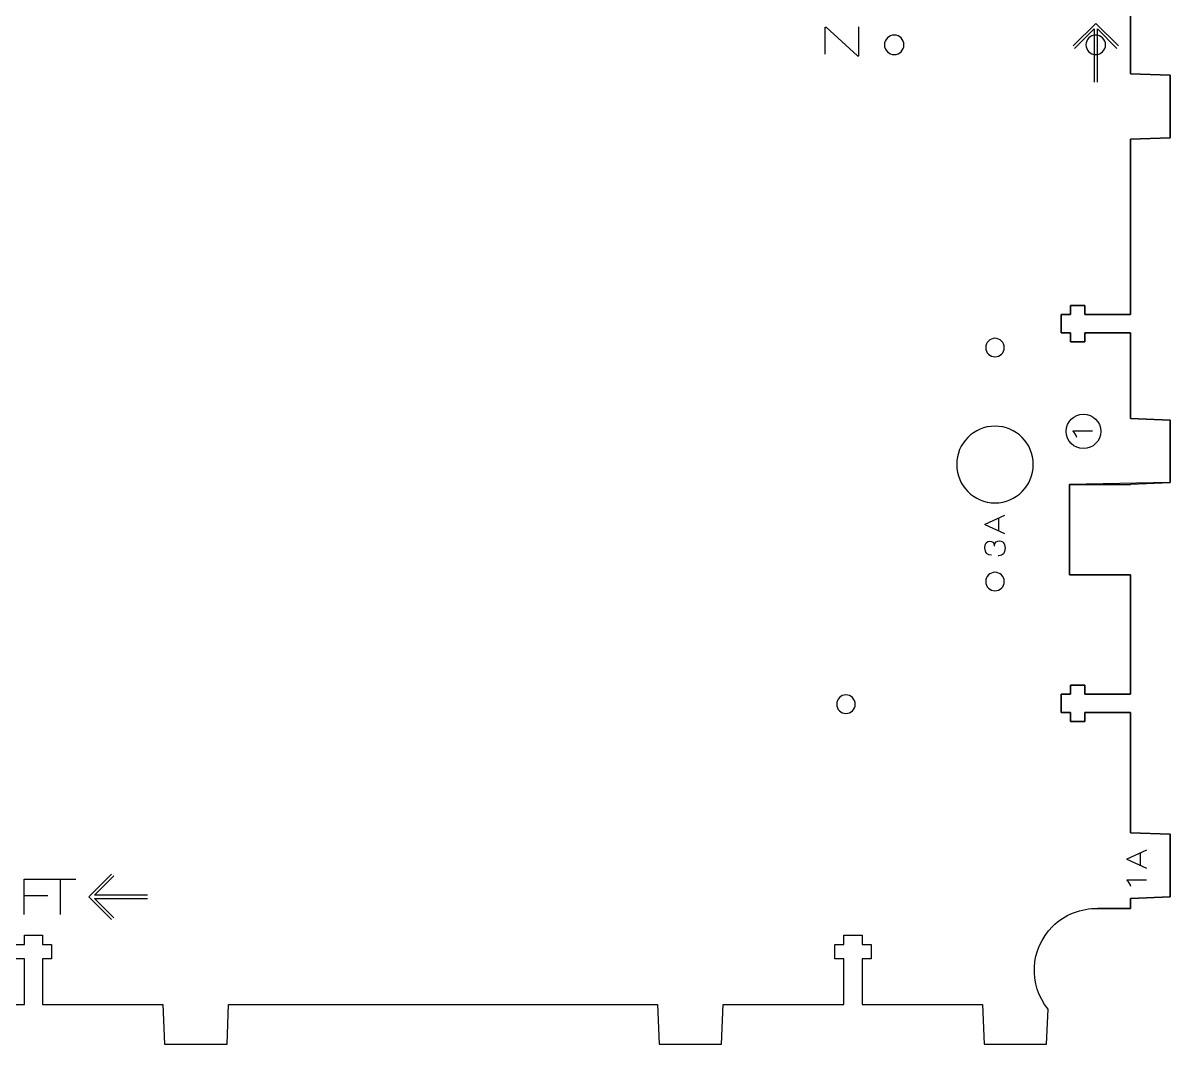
# Model space of a CAD drawing. Header units: millimetres. Extents: x -1200 to 608, y -610 to 472.
# Drawn here: x 431.5 to 608, y 111.3 to 268.5 of the extents above; entities that cross this region are included whole.
import ezdxf

# ---------------------------------------------------------------- set-up
doc = ezdxf.new("R2010")
doc.units = ezdxf.units.MM
for name, color, linetype, true_color in [('CHANGED_PARTS', 3, 'Continuous', 0x00ff00), ('CUTS', 1, 'Continuous', 0xff0000), ('ORIGIONAL_PARTS_THAT_WERE_', 6, 'Continuous', 0xff00ff), ('TEXT', 5, 'Continuous', 0x0000ff)]:
    doc.layers.add(name, color=color, linetype=linetype, true_color=true_color)

msp = doc.modelspace()

# ---------------------------------------------------------------- linework, layer by layer
at = {"layer": 'CHANGED_PARTS'}
for p, q in [((601.9, 300.55), (601.9, 260.65)), ((601.9, 260.65), (607.99, 260.4)), ((607.99, 260.4), (607.99, 250.8)), ((607.99, 250.8), (601.9, 250.55)), ((601.9, 250.55), (601.9, 223.57)), ((594.88, 224.97), (592.68, 224.97)), ((592.68, 224.97), (592.68, 223.57)), ((594.88, 223.57), (594.88, 224.97)), ((592.68, 223.57), (591.24, 223.57)), ((591.24, 223.57), (591.24, 220.77)), ((601.9, 223.57), (594.88, 223.57)), ((591.24, 220.77), (592.68, 220.77)), ((592.68, 220.77), (592.68, 219.37)), ((594.88, 219.37), (594.88, 220.77)), ((594.88, 220.77), (601.9, 220.77)), ((601.9, 220.77), (601.9, 207.58)), ((592.68, 219.37), (594.88, 219.37)), ((601.9, 207.58), (607.99, 207.33)), ((607.99, 207.33), (607.99, 197.73)), ((607.99, 197.73), (592.5, 197.43)), ((592.5, 197.43), (592.5, 183.53)), ((592.5, 183.53), (601.9, 183.53)), ((601.9, 183.53), (601.9, 165.18)), ((594.88, 166.58), (592.68, 166.58)), ((592.68, 166.58), (592.68, 165.18)), ((594.88, 165.18), (594.88, 166.58)), ((592.68, 165.18), (591.24, 165.18)), ((591.24, 165.18), (591.24, 162.38)), ((601.9, 165.18), (594.88, 165.18)), ((591.24, 162.38), (592.68, 162.38)), ((592.68, 162.38), (592.68, 160.98)), ((594.88, 160.98), (594.88, 162.38)), ((594.88, 162.38), (601.9, 162.38)), ((601.9, 162.38), (601.9, 143.86)), ((592.68, 160.98), (594.88, 160.98)), ((601.9, 143.86), (607.99, 143.61)), ((607.99, 143.61), (607.99, 134.01)), ((607.99, 134.01), (601.9, 133.76)), ((601.9, 133.76), (601.9, 132.2)), ((601.9, 132.2), (596.83, 132.2))]:
    msp.add_line(p, q, dxfattribs=at)
at = {"layer": 'CUTS', "color": 1, "true_color": 0xff0000}
for points in [[(430.33, 126.65), (431.73, 126.65), (431.73, 128.09), (434.53, 128.09), (434.53, 126.65), (435.93, 126.65), (435.93, 124.45), (434.53, 124.45), (434.53, 117.43), (453.06, 117.43), (453.31, 111.34), (462.91, 111.34), (463.16, 117.43), (529.15, 117.43), (529.4, 111.34), (539, 111.34), (539.25, 117.43), (557.8, 117.43), (557.8, 124.45), (556.4, 124.45), (556.4, 126.65), (557.8, 126.65), (557.8, 128.09), (560.6, 128.09), (560.6, 126.65), (562, 126.65), (562, 124.45), (560.6, 124.45), (560.6, 117.43), (579.15, 117.43), (579.41, 111.34), (589, 111.34), (589.22, 116.71)], [(413.16, 117.43), (431.73, 117.43), (431.73, 124.45), (430.33, 124.45)]]:
    msp.add_lwpolyline(points, dxfattribs=at)
for points in [[(565.55, 266.59), (564.73, 266.59), (564.05, 265.92), (564.05, 265.09)], [(567.05, 265.09), (567.05, 265.92), (566.38, 266.59), (565.55, 266.59)], [(596.55, 266.59), (595.73, 266.59), (595.05, 265.92), (595.05, 265.09)], [(598.06, 265.09), (598.06, 265.92), (597.38, 266.59), (596.55, 266.59)], [(564.05, 265.09), (564.05, 264.27), (564.73, 263.59), (565.55, 263.59)], [(565.55, 263.59), (566.38, 263.59), (567.05, 264.27), (567.05, 265.09)], [(595.05, 265.09), (595.05, 264.27), (595.73, 263.59), (596.55, 263.59)], [(596.55, 263.59), (597.38, 263.59), (598.06, 264.27), (598.06, 265.09)], [(581.05, 219.93), (580.27, 219.93), (579.63, 219.29), (579.63, 218.51)], [(582.48, 218.51), (582.48, 219.29), (581.84, 219.93), (581.05, 219.93)], [(579.63, 218.51), (579.63, 217.72), (580.27, 217.08), (581.05, 217.08)], [(581.05, 217.08), (581.84, 217.08), (582.48, 217.72), (582.48, 218.51)], [(581.06, 206.41), (577.8, 206.41), (575.15, 203.77), (575.16, 200.51)], [(586.95, 200.51), (586.95, 203.77), (584.31, 206.41), (581.06, 206.41)], [(575.16, 200.51), (575.16, 197.25), (577.8, 194.61), (581.06, 194.61)], [(581.06, 194.61), (584.31, 194.61), (586.95, 197.25), (586.95, 200.51)], [(581.05, 183.93), (580.27, 183.93), (579.63, 183.29), (579.63, 182.51)], [(582.48, 182.51), (582.48, 183.29), (581.84, 183.93), (581.05, 183.93)], [(579.63, 182.51), (579.63, 181.72), (580.27, 181.08), (581.05, 181.08)], [(581.05, 181.08), (581.84, 181.08), (582.48, 181.72), (582.48, 182.51)], [(558.12, 165.06), (557.33, 165.06), (556.7, 164.42), (556.7, 163.63)], [(559.55, 163.63), (559.55, 164.42), (558.91, 165.06), (558.12, 165.06)], [(556.7, 163.63), (556.7, 162.84), (557.33, 162.21), (558.12, 162.21)], [(558.12, 162.21), (558.91, 162.21), (559.55, 162.84), (559.55, 163.63)], [(589.9, 129.42), (591.81, 131.33), (594.33, 132.25), (596.83, 132.2)], [(589.22, 116.71), (586.2, 120.45), (586.42, 125.95), (589.9, 129.42)]]:
    msp.add_open_spline(points, degree=3, dxfattribs=at)
at = {"layer": 'ORIGIONAL_PARTS_THAT_WERE_', "color": 6, "true_color": 0xff00ff}
msp.add_lwpolyline([(596.83, 132.2), (601.9, 132.2), (601.9, 133.76), (607.99, 134.01), (607.99, 143.61), (601.9, 143.86), (601.9, 162.38), (594.88, 162.38), (594.88, 160.98), (592.68, 160.98), (592.68, 162.38), (591.24, 162.38), (591.24, 165.18), (592.68, 165.18), (592.68, 166.58), (594.88, 166.58), (594.88, 165.18), (601.9, 165.18), (601.9, 183.53), (592.5, 183.53), (592.5, 197.43), (601.9, 197.43), (601.9, 197.48), (607.99, 197.73), (607.99, 207.33), (601.9, 207.58), (601.9, 220.77), (594.88, 220.77), (594.88, 219.37), (592.68, 219.37), (592.68, 220.77), (591.24, 220.77), (591.24, 223.57), (592.68, 223.57), (592.68, 224.97), (594.88, 224.97), (594.88, 223.57), (601.9, 223.57), (601.9, 250.55), (607.99, 250.8), (607.99, 260.4), (601.9, 260.65), (601.9, 300.55)], dxfattribs=at)
at = {"layer": 'TEXT', "color": 5, "true_color": 0x0000ff}
for points in [[(593.08, 264.92), (596.55, 268.39), (600.03, 264.92)], [(554.91, 263.64), (554.91, 267.78), (555.08, 267.78), (559.91, 263.39), (560.12, 263.39), (560.12, 267.86)], [(593.31, 264.54), (596.3, 267.53), (596.3, 259.36)], [(596.8, 259.36), (596.8, 267.53), (599.8, 264.53)], [(593.07, 205.6), (593.07, 205.71), (596.05, 205.71)], [(582.56, 189.85), (579.54, 191.24), (579.54, 191.35), (582.56, 192.74)], [(581.57, 192.28), (581.57, 190.31)], [(580.95, 188.01), (580.96, 188.01)], [(604.4, 138.34), (601.38, 139.73), (601.38, 139.84), (604.4, 141.23)], [(603.4, 140.77), (603.4, 138.79)], [(431.72, 131.27), (431.72, 136.71), (435.54, 136.71)], [(434.94, 136.71), (439.64, 136.71)], [(437.31, 131.27), (437.31, 136.71)], [(445.12, 130.51), (441.64, 133.99), (445.12, 137.47)], [(450.68, 134.24), (442.5, 134.24), (445.5, 137.24)], [(601.4, 136.51), (601.4, 136.62), (604.38, 136.62)], [(431.72, 134.18), (435.32, 134.18)], [(445.49, 130.75), (442.5, 133.74), (450.68, 133.74)]]:
    msp.add_lwpolyline(points, dxfattribs=at)
for points in [[(592, 205.61), (592, 207.08), (593.19, 208.27), (594.66, 208.27)], [(594.66, 208.27), (596.13, 208.27), (597.32, 207.08), (597.32, 205.61)], [(594.66, 202.95), (593.19, 202.95), (592, 204.14), (592, 205.61)], [(593.63, 204.66), (593.52, 205.12), (593.28, 205.42), (593.07, 205.6)], [(597.32, 205.61), (597.32, 204.14), (596.13, 202.95), (594.66, 202.95)], [(579.5, 187.69), (579.5, 188.4), (579.82, 188.71), (580.28, 188.71)], [(580.5, 186.56), (579.88, 186.59), (579.5, 186.85), (579.5, 187.69)], [(580.28, 188.71), (580.57, 188.71), (580.89, 188.54), (580.95, 188.01)], [(580.96, 188.01), (581.02, 188.58), (581.35, 188.78), (581.75, 188.78)], [(582.61, 187.62), (582.61, 186.84), (582.22, 186.48), (581.63, 186.48)], [(581.75, 188.78), (582.08, 188.78), (582.61, 188.56), (582.61, 187.62)], [(581.63, 186.48), (581.6, 186.48), (581.57, 186.48), (581.54, 186.48)], [(601.96, 135.57), (601.85, 136.03), (601.61, 136.33), (601.4, 136.51)]]:
    msp.add_open_spline(points, degree=3, dxfattribs=at)

doc.saveas('drawing.dxf')
